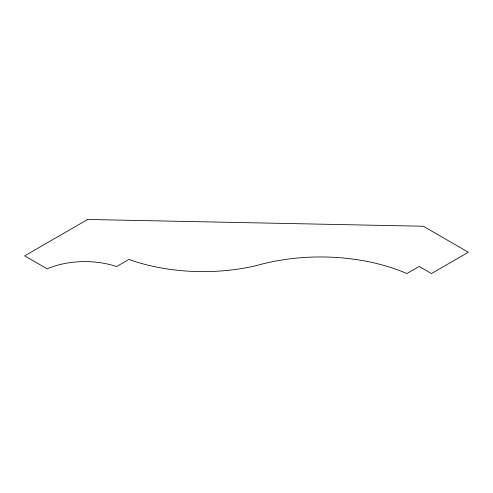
<?xml version="1.0" encoding="UTF-8"?>
<svg xmlns="http://www.w3.org/2000/svg" width="493" height="493" viewBox="0 0 493 493"><rect width="100%" height="100%" fill="white"/><g stroke="black" fill="none" stroke-linecap="round" stroke-linejoin="round"><path stroke-width="0.74" d="M87.668 219.465L24.65 255.849L47.174 268.858A62.882 36.303 0 0 1 116.582 266.553L128.87 259.454A141.374 81.622 0 0 0 256.391 265.61A144.455 83.403 0 0 1 406.898 273.535L419.192 266.436L431.48 273.535L468.35 252.243L423.296 226.238L87.668 219.465"/></g></svg>
